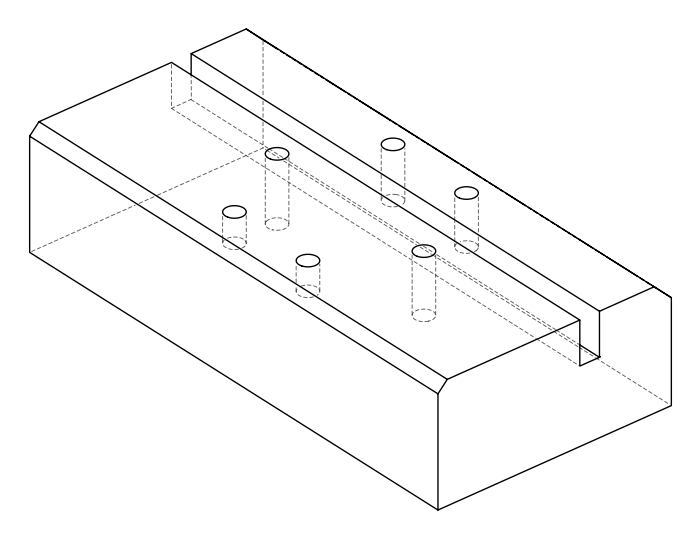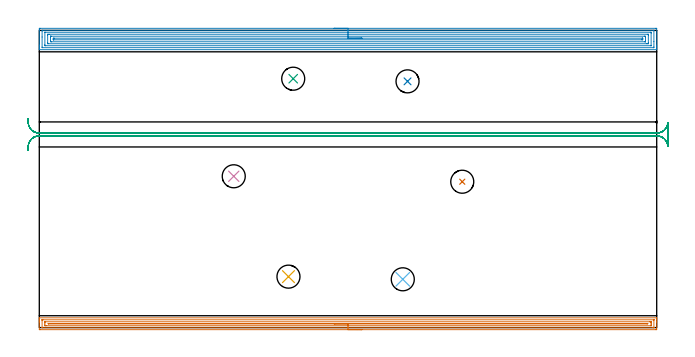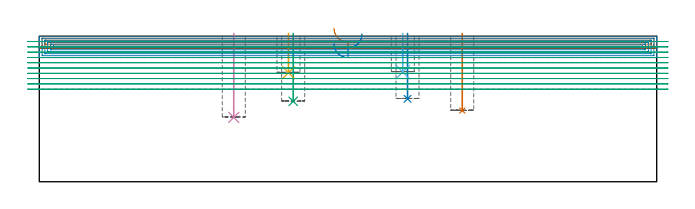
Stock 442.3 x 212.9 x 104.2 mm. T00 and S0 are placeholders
(PLAN: 9 operations, 2 tool changes, 56.1 min)
(1 INDEXABLE_INSERT_DRILL_BLIND_HOLE_FROM_SOLID | STEP1POCKET | NXT0302_004 | 0.22 min | 11309 mm3)
(2 INDEXABLE_INSERT_DRILL_BLIND_HOLE_FROM_SOLID_1 | STEP1POCKET_1 | NXT0302_004 | 0.19 min | 9516 mm3)
(3 INDEXABLE_INSERT_DRILL_BLIND_HOLE_FROM_SOLID_2 | STEP1POCKET_2 | NXT0302_004 | 0.2 min | 9901 mm3)
(4 INDEXABLE_INSERT_DRILL_BLIND_HOLE_FROM_SOLID_3 | STEP1POCKET_3 | NXT0302_004 | 0.24 min | 12353 mm3)
(5 INDEXABLE_INSERT_DRILL_BLIND_HOLE_FROM_SOLID_4 | STEP1POCKET_4 | NXT0302_004 | 0.11 min | 5528 mm3)
(6 INDEXABLE_INSERT_DRILL_BLIND_HOLE_FROM_SOLID_5 | STEP1POCKET_5 | NXT0302_004 | 0.11 min | 5420 mm3)
(7 AREA_MILL | FG_CHAMFER_SURFACE | UGT0205_001 | 14.3 min | 15978 mm3)
(8 AREA_MILL_1 | FG_CHAMFER_SURFACE_1 | UGT0205_001 | 21.47 min | 51769 mm3)
(9 MILL_RECTANGULAR_SLOT | SLOT_RECTANGULAR | NXT0201_012 | Follow Part, ap 4, ae 75% | 19.24 min | 300092 mm3)
(TOOL NXT0302_004 | Index. Insert Drill 16.5mm [880-D1650L20-05] | D16.5 PA176 FL83 Z2)
(TOOL UGT0205_001 | Chamfer Mill 20 x 3 x 45 deg. | D20 FL50 Z2)
(TOOL NXT0201_012 | ENDMILL 16mm [2P460-1600-NA 1630] | D16 FL38 Z6)
(OP 1 INDEXABLE_INSERT_DRILL_BLIND_HOLE_FROM_SOLID)
G17 G21 G94 G90
T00 M6
G54
G17 G0 G90 X303. Y104.5 S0 M3
G43 Z114.2 H1
G94 G81 G98 Z51. F250. R106.2
G80
M5
M2
(OP 2 INDEXABLE_INSERT_DRILL_BLIND_HOLE_FROM_SOLID_1)
G17 G21 G94 G90
T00 M6
G54
G17 G0 G90 X263.8 Y176.4 S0 M3
G43 Z114.2 H1
G94 G81 G98 Z59.4 F250. R106.2
G80
M5
M2
(OP 3 INDEXABLE_INSERT_DRILL_BLIND_HOLE_FROM_SOLID_2)
G17 G21 G94 G90
T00 M6
G54
G17 G0 G90 X181.9 Y178.3 S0 M3
G43 Z114.2 H1
G94 G81 G98 Z57.6 F250. R106.2
G80
M5
M2
(OP 4 INDEXABLE_INSERT_DRILL_BLIND_HOLE_FROM_SOLID_3)
G17 G21 G94 G90
T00 M6
G54
G17 G0 G90 X139.3 Y108.4 S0 M3
G43 Z114.2 H1
G94 G81 G98 Z46.1 F250. R106.2
G80
M5
M2
(OP 5 INDEXABLE_INSERT_DRILL_BLIND_HOLE_FROM_SOLID_4)
G17 G21 G94 G90
T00 M6
G54
G17 G0 G90 X178.5 Y36.5 S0 M3
G43 Z114.2 H1
G94 G81 G98 Z78.1 F250. R106.2
G80
M5
M2
(OP 6 INDEXABLE_INSERT_DRILL_BLIND_HOLE_FROM_SOLID_5)
G17 G21 G94 G90
T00 M6
G54
G17 G0 G90 X260.4 Y34.6 S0 M3
G43 Z114.2 H1
G94 G81 G98 Z78.6 F250. R106.2
G80
M5
M2
(OP 7 AREA_MILL)
G17 G21 G94 G90
T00 M6
G54
G17 G0 G90 X231.15 Y-1.5 S1061 M3
G43 Z114.2 H0
Z105.7
G94 G1 X231.112 Z104.828 F250.
X230.998 Z103.964
X230.809 Z103.112
X230.547 Z102.28
X230.213 Z101.474
X229.81 Z100.7
X229.342 Z99.964
X228.81 Z99.272
X228.221 Z98.629
X227.578 Z98.04
X226.886 Z97.508
X226.15 Z97.04
X225.376 Z96.637
X224.57 Z96.303
X223.738 Z96.041
X222.886 Z95.852
X222.022 Z95.738
X221.15 Z95.7
X0.611
X0.281 Y-1.498 Z95.701
X0.01 Y-1.493 Z95.704
X0. Y-1.176 Z96.022
Y4.059 Z101.252
Y4.609 Z101.806
Y4.931 Z102.127
Y5.481 Z102.677
Y5.803 Z102.998
Y6.448 Z103.647
Y6.76 Z103.96
X0.002 Y6.882 Z104.074
X0.01 Y6.997 Z104.188
X0.165 Y7. Z104.2
X442.135
X442.29 Y6.997 Z104.188
X442.298 Y6.882 Z104.074
X442.3 Y6.761 Z103.96
Y6.447 Z103.647
Y5.803 Z102.998
Y4.609 Z101.806
Y4.059 Z101.252
Y-0.901 Z96.297
X442.297 Y-1.176 Z96.022
X442.29 Y-1.493 Z95.704
X442.019 Y-1.498 Z95.701
X441.689 Y-1.5 Z95.7
X221.15
Y-0.086 Z97.114
X2.174 Y-0.085 Z97.115
X2.049 Y-0.084 Z97.116
X2.019 Y-0.082 Z97.118
X2.011 Y-0.079 Z97.121
X2.007 Y-0.073 Z97.127
X2.003 Y-0.046 Z97.154
X2. Y0.084 Z97.284
Y5.318 Z102.518
X2.003 Y5.448 Z102.648
X2.007 Y5.551 Z102.751
X2.01 Y5.579 Z102.779
X2.022 Y5.58 Z102.78
X2.062 Y5.583 Z102.783
X2.397 Y5.585 Z102.785
X2.62 Y5.586 Z102.786
X440.126 Y5.585 Z102.785
X440.251 Y5.584 Z102.784
X440.281 Y5.582 Z102.782
X440.289 Y5.579 Z102.779
X440.293 Y5.573 Z102.773
X440.297 Y5.546 Z102.746
X440.299 Y5.416 Z102.616
X440.3 Y0.181 Z97.381
X440.297 Y0.052 Z97.252
X440.293 Y-0.051 Z97.149
X440.29 Y-0.079 Z97.121
X440.278 Y-0.08 Z97.12
X440.238 Y-0.083 Z97.117
X439.903 Y-0.085 Z97.115
X439.68 Y-0.086 Z97.114
X221.15
Y1.328 Z98.528
X5.076 Y1.329 Z98.529
X4.297
X4.183 Y1.331 Z98.531
X4.068 Y1.335 Z98.535
X4.009 Y1.341 Z98.541
X4.006 Y1.382 Z98.582
X4.003 Y1.441 Z98.641
X4. Y1.62 Z98.82
Y2.492 Z99.692
Y3.365 Z100.565
X4.005 Y4.059 Z101.259
X4.008 Y4.147 Z101.347
X4.01 Y4.164 Z101.364
X4.03 Y4.167 Z101.367
X4.069 Y4.17 Z101.37
X4.183 Y4.171 Z101.371
X437.224
X438.003 Y4.17 Z101.37
X438.117 Y4.168 Z101.368
X438.232 Y4.164 Z101.364
X438.291 Y4.159 Z101.359
X438.294 Y4.118 Z101.318
X438.297 Y4.059 Z101.259
X438.299 Y3.881 Z101.081
X438.3 Y3.008 Z100.208
Y2.135 Z99.335
X438.295 Y1.441 Z98.641
X438.292 Y1.353 Z98.553
X438.29 Y1.336 Z98.536
X438.27 Y1.333 Z98.533
X438.231 Y1.33 Z98.53
X438.117 Y1.329 Z98.529
X221.15 Y1.328 Z98.528
Y2.743 Z99.943
X6.422
X6.408 Y2.744 Z99.944
X6.323 Y2.749 Z99.949
X6.413 Y2.752 Z99.952
X6.846 Y2.757 Z99.957
X6.861
X435.878
X435.892 Y2.756 Z99.956
X435.911 Y2.75 Z99.95
X435.891 Y2.744 Z99.944
X435. Y2.743 Z99.943
X221.15
X220.278 Z99.981
X219.414 Z100.095
X218.562 Z100.283
X217.73 Z100.546
X216.924 Z100.88
X216.15 Z101.282
X215.414 Z101.751
X214.722 Z102.282
X214.079 Z102.872
X213.49 Z103.515
X212.958 Z104.207
X212.49 Z104.943
X212.087 Z105.716
X211.753 Z106.522
X211.491 Z107.354
X211.302 Z108.206
X211.188 Z109.071
X211.15 Z109.943
G0 Z114.2
M5
M2
(OP 8 AREA_MILL_1)
G17 G21 G94 G90
T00 M6
G54
G17 G0 G90 X211.15 Y214.4 S1061 M3
G43 Z114.2 H0
Z98.9
G94 G1 X211.188 Z98.028 F250.
X211.302 Z97.164
X211.491 Z96.312
X211.753 Z95.48
X212.087 Z94.674
X212.49 Z93.9
X212.958 Z93.164
X213.49 Z92.472
X214.079 Z91.829
X214.722 Z91.24
X215.414 Z90.708
X216.15 Z90.24
X216.924 Z89.837
X217.73 Z89.503
X218.562 Z89.241
X219.414 Z89.052
X220.278 Z88.938
X221.15 Z88.9
X441.689
X442.037 Y214.396 Z88.902
X442.29 Y214.392 Z88.906
X442.3 Y214.135 Z89.162
Y202.309 Z100.985
Y201.749 Z101.548
Y201.421 Z101.875
Y200.861 Z102.435
Y200.533 Z102.762
Y199.877 Z103.422
Y199.502 Z103.797
Y199.137 Z104.154
X442.291 Y199.103 Z104.188
X442.136 Y199.1 Z104.2
X0.165
X0.01 Y199.103 Z104.188
X0.007 Y199.135 Z104.156
X0. Y199.502 Z103.797
Y199.877 Z103.422
Y200.533 Z102.762
Y201.749 Z101.548
Y202.309 Z100.985
Y213.247 Z90.05
X0.004 Y213.855 Z89.442
X0.008 Y214.392 Z88.906
X0.069 Y214.394 Z88.903
X0.611 Y214.4 Z88.9
X221.15
Y212.986 Z90.314
X439.903 Y212.985 Z90.315
X440.29 Y212.967 Z90.333
X440.299 Y212.573 Z90.727
X440.3 Y205.023 Z98.277
X440.299 Y201.027 Z102.273
X440.29 Y200.533 Z102.767
X439.921 Y200.515 Z102.785
X439.903 Y200.514 Z102.786
X2.397 Y200.515 Z102.785
X2.01 Y200.533 Z102.767
X2.001 Y200.927 Z102.373
X2. Y208.181 Z95.119
X2.001 Y212.473 Z90.827
X2.01 Y212.967 Z90.333
X2.379 Y212.985 Z90.315
X2.397 Y212.986 Z90.314
X221.15
Y211.572 Z91.728
X437.735 Y211.571 Z91.729
X438.117 Y211.569 Z91.731
X438.244 Y211.567 Z91.733
X438.282 Y211.565 Z91.735
X438.29 Y211.493 Z91.807
X438.295 Y211.372 Z91.928
X438.299 Y211.191 Z92.109
X438.3 Y211.009 Z92.291
X438.299 Y202.129 Z101.171
X438.291 Y201.947 Z101.353
X438.288 Y201.934 Z101.366
X438.283 Y201.932 Z101.368
X438.261 Y201.93 Z101.37
X438.213 Y201.929 Z101.371
X438.117
X4.565
X4.183 Y201.931 Z101.369
X4.056 Y201.933 Z101.367
X4.018 Y201.935 Z101.365
X4.01 Y202.007 Z101.293
X4.005 Y202.128 Z101.172
X4.001 Y202.309 Z100.991
X4. Y202.491 Z100.809
X4.001 Y211.371 Z91.929
X4.009 Y211.553 Z91.747
X4.012 Y211.566 Z91.734
X4.017 Y211.568 Z91.732
X4.039 Y211.57 Z91.73
X4.087 Y211.571 Z91.729
X4.183 Y211.572 Z91.728
X221.15
Y210.157 Z93.143
X435.585
X436.218 Y210.152 Z93.148
X436.288 Y210.15 Z93.15
X436.292 Y210.058 Z93.242
X436.297 Y209.854 Z93.446
X436.3 Y209.446 Z93.854
Y204.086 Z99.214
X436.295 Y203.657 Z99.643
X436.29 Y203.443 Z99.857
X436.283 Y203.349 Z99.951
X436.181 Y203.347 Z99.953
X435.439 Y203.343 Z99.957
X435.293
X6.715
X6.082 Y203.348 Z99.952
X6.012 Y203.35 Z99.95
X6.008 Y203.442 Z99.858
X6.003 Y203.646 Z99.654
X6. Y204.054 Z99.246
Y209.414 Z93.886
X6.005 Y209.843 Z93.457
X6.01 Y210.057 Z93.243
X6.017 Y210.151 Z93.149
X6.119 Y210.153 Z93.147
X6.861 Y210.157 Z93.143
X7.007
X221.15
Y208.743 Z94.557
X433.435
X433.653 Y208.742 Z94.558
X433.871 Y208.74 Z94.56
X434.29 Y208.734 Z94.566
X434.293 Y208.526 Z94.774
X434.3 Y207.883 Z95.417
Y205.218 Z98.082
X434.298 Y204.974 Z98.326
X434.294 Y204.813 Z98.487
X434.29 Y204.775 Z98.525
X434.281 Y204.764 Z98.536
X434.234 Y204.761 Z98.539
X434.089 Y204.758 Z98.542
X433.871 Y204.757 Z98.543
X433.653
X8.865
X8.647 Y204.758 Z98.542
X8.429 Y204.76 Z98.54
X8.01 Y204.766 Z98.534
X8.007 Y204.974 Z98.326
X8. Y205.617 Z97.683
Y208.282 Z95.018
X8.002 Y208.526 Z94.774
X8.006 Y208.687 Z94.613
X8.01 Y208.725 Z94.575
X8.019 Y208.736 Z94.564
X8.066 Y208.739 Z94.561
X8.211 Y208.742 Z94.558
X8.429 Y208.743 Z94.557
X8.647
X221.15
Y207.329 Z95.971
X431.867 Y207.328 Z95.972
X432.18 Y207.327 Z95.973
X432.251 Y207.325 Z95.975
X432.281 Y207.322 Z95.978
X432.29 Y207.31 Z95.99
X432.296 Y207.211 Z96.089
X432.298 Y206.75 Z96.55
X432.296 Y206.323 Z96.977
X432.29 Y206.183 Z97.117
X432.158 Y206.178 Z97.122
X431.867 Y206.174 Z97.126
X431.555 Y206.172 Z97.128
X10.433
X10.12 Y206.173 Z97.127
X10.049 Y206.175 Z97.125
X10.019 Y206.178 Z97.122
X10.01 Y206.19 Z97.11
X10.004 Y206.289 Z97.011
X10.002 Y206.75 Z96.55
X10.004 Y207.177 Z96.123
X10.01 Y207.317 Z95.983
X10.142 Y207.322 Z95.978
X10.433 Y207.326 Z95.974
X10.744 Y207.328 Z95.972
X221.15 Y207.329 Z95.971
X222.022 Z96.009
X222.886 Z96.123
X223.738 Z96.312
X224.57 Z96.574
X225.376 Z96.908
X226.15 Z97.311
X226.886 Z97.78
X227.578 Z98.311
X228.221 Z98.9
X228.81 Z99.543
X229.342 Z100.235
X229.81 Z100.971
X230.213 Z101.745
X230.547 Z102.551
X230.809 Z103.383
X230.998 Z104.235
X231.112 Z105.1
X231.15 Z105.971
G0 Z114.2
M5
M2
(OP 9 MILL_RECTANGULAR_SLOT)
G17 G21 G94 G90
T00 M6
G54
G17 G0 G90 X-8.23 Y127.103 S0 M3
G43 Z114.2 H1
Z100.41
G94 G1 X-7.97 Y130.092 F250.
G2 X0. Y137.4 R8. F500.
G1 X442.3
G2 X450.27 Y130.092 R8.
G1 X450.3
Y146.608
X450.27
G2 X442.3 Y139.3 R8.
G1 X0.
G2 X-7.97 Y146.608 R8.
G1 X-8.23 Y149.597 F250.
G0 Y127.103 Z96.62
G1 X-7.97 Y130.092
G2 X0. Y137.4 R8. F500.
G1 X442.3
G2 X450.27 Y130.092 R8.
G1 X450.3
Y146.608
X450.27
G2 X442.3 Y139.3 R8.
G1 X0.
G2 X-7.97 Y146.608 R8.
G1 X-8.23 Y149.597 F250.
G0 Y127.103 Z92.83
G1 X-7.97 Y130.092
G2 X0. Y137.4 R8. F500.
G1 X442.3
G2 X450.27 Y130.092 R8.
G1 X450.3
Y146.608
X450.27
G2 X442.3 Y139.3 R8.
G1 X0.
G2 X-7.97 Y146.608 R8.
G1 X-8.23 Y149.597 F250.
G0 Y127.103 Z89.04
G1 X-7.97 Y130.092
G2 X0. Y137.4 R8. F500.
G1 X442.3
G2 X450.27 Y130.092 R8.
G1 X450.3
Y146.608
X450.27
G2 X442.3 Y139.3 R8.
G1 X0.
G2 X-7.97 Y146.608 R8.
G1 X-8.23 Y149.597 F250.
G0 Y127.103 Z85.25
G1 X-7.97 Y130.092
G2 X0. Y137.4 R8. F500.
G1 X442.3
G2 X450.27 Y130.092 R8.
G1 X450.3
Y146.608
X450.27
G2 X442.3 Y139.3 R8.
G1 X0.
G2 X-7.97 Y146.608 R8.
G1 X-8.23 Y149.597 F250.
G0 Y127.103 Z81.46
G1 X-7.97 Y130.092
G2 X0. Y137.4 R8. F500.
G1 X442.3
G2 X450.27 Y130.092 R8.
G1 X450.3
Y146.608
X450.27
G2 X442.3 Y139.3 R8.
G1 X0.
G2 X-7.97 Y146.608 R8.
G1 X-8.23 Y149.597 F250.
G0 Y127.103 Z77.67
G1 X-7.97 Y130.092
G2 X0. Y137.4 R8. F500.
G1 X442.3
G2 X450.27 Y130.092 R8.
G1 X450.3
Y146.608
X450.27
G2 X442.3 Y139.3 R8.
G1 X0.
G2 X-7.97 Y146.608 R8.
G1 X-8.23 Y149.597 F250.
G0 Y127.103 Z73.88
G1 X-7.97 Y130.092
G2 X0. Y137.4 R8. F500.
G1 X442.3
G2 X450.27 Y130.092 R8.
G1 X450.3
Y146.608
X450.27
G2 X442.3 Y139.3 R8.
G1 X0.
G2 X-7.97 Y146.608 R8.
G1 X-8.23 Y149.597 F250.
G0 Y127.103 Z70.09
G1 X-7.97 Y130.092
G2 X0. Y137.4 R8. F500.
G1 X442.3
G2 X450.27 Y130.092 R8.
G1 X450.3
Y146.608
X450.27
G2 X442.3 Y139.3 R8.
G1 X0.
G2 X-7.97 Y146.608 R8.
G1 X-8.23 Y149.597 F250.
G0 Y127.103 Z66.3
G1 X-7.97 Y130.092
G2 X0. Y137.4 R8. F500.
G1 X442.3
G2 X450.27 Y130.092 R8.
G1 X450.3
Y146.608
X450.27
G2 X442.3 Y139.3 R8.
G1 X0.
G2 X-7.97 Y146.608 R8.
G1 X-8.23 Y149.597 F250.
G0 Z114.2
M5
M2
